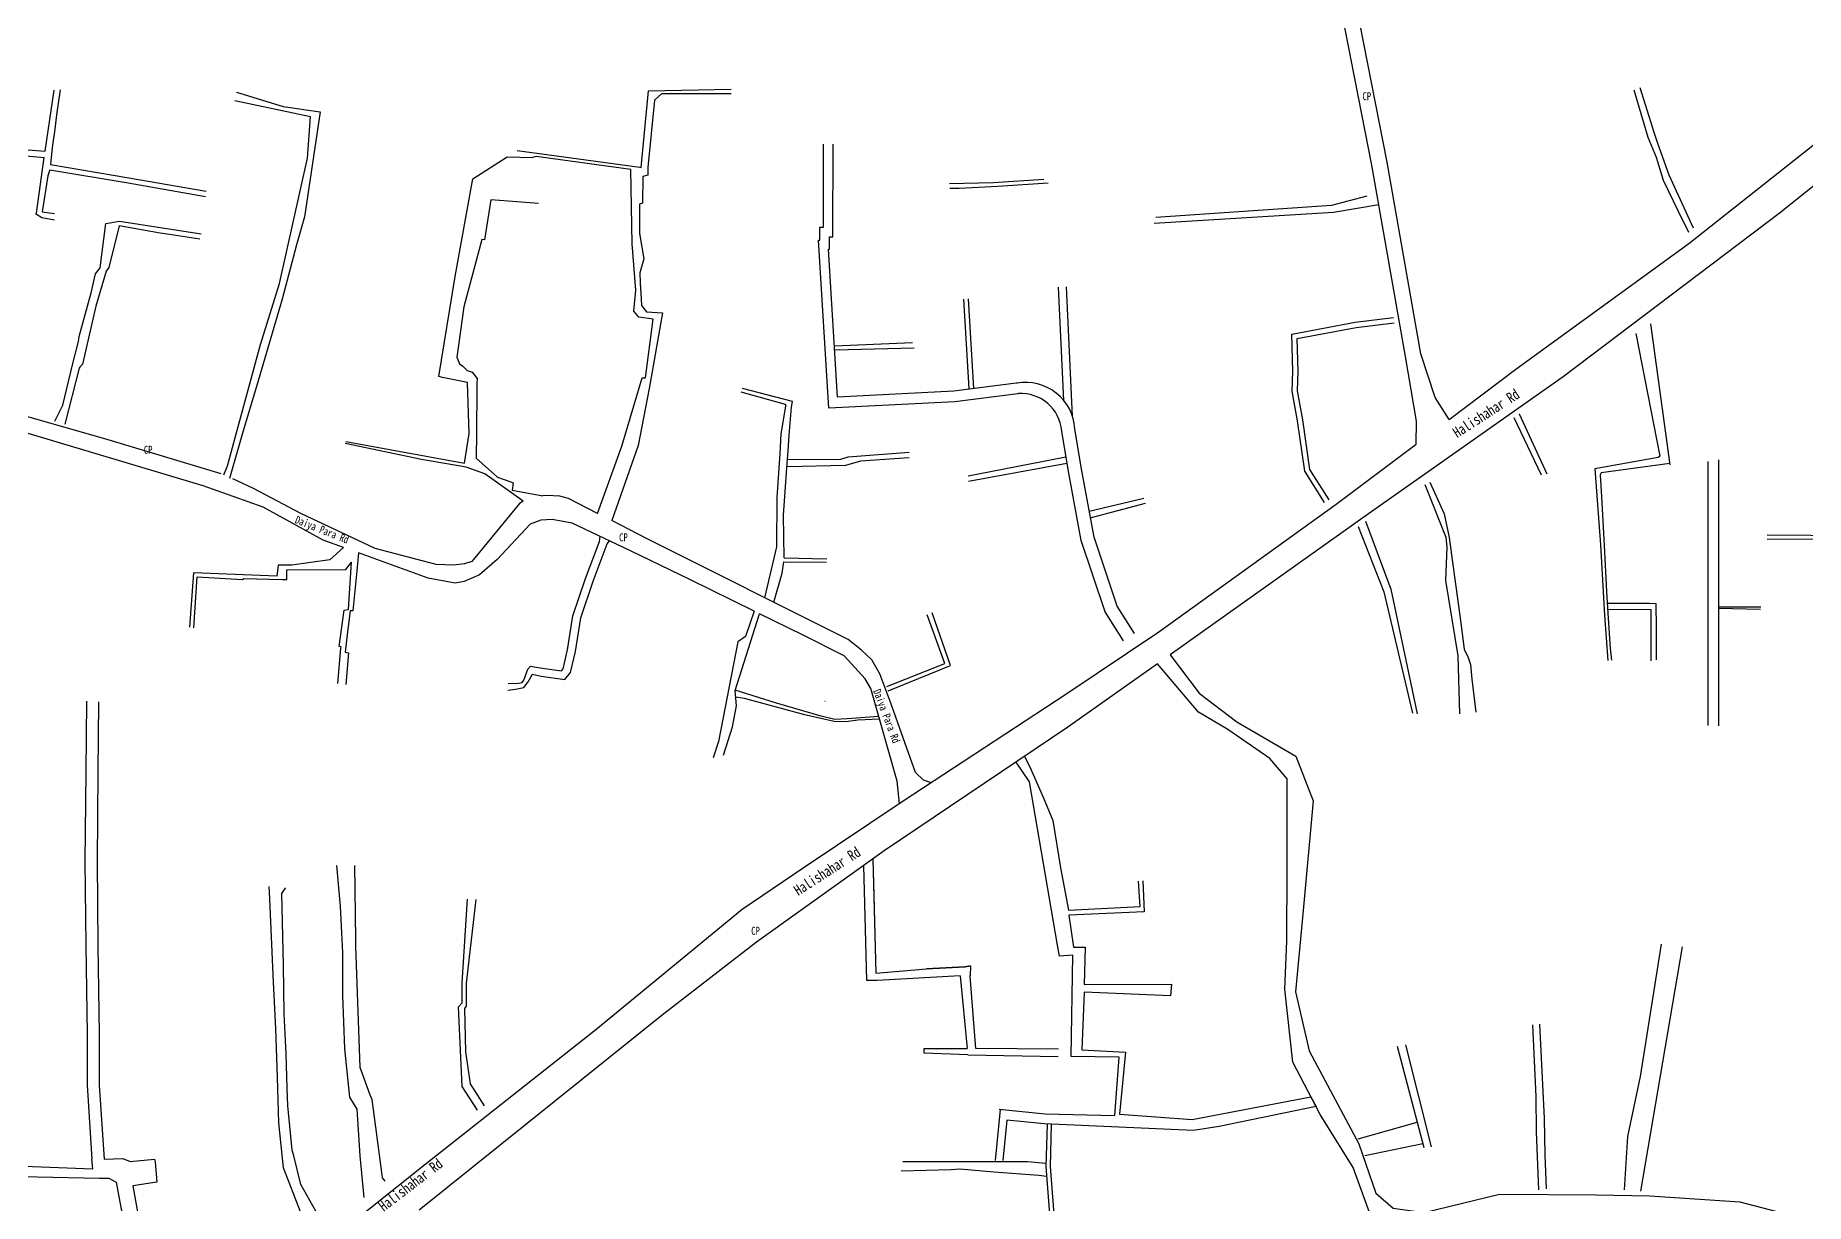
# Model space of a CAD drawing. Header units: metres. Extents: x 375792 to 378704, y 2469502 to 2471712.
# Drawn here: x 376967.1 to 377298.9, y 2469829.7 to 2470048.7 of the extents above; entities that cross this region are included whole.
import ezdxf
from ezdxf.enums import TextEntityAlignment as Align

# ---------------------------------------------------------------- set-up
doc = ezdxf.new("R2010")
doc.units = ezdxf.units.M
doc.header["$MEASUREMENT"] = 0
for name, color, linetype in [('DLSS', 1, 'Continuous'), ('DLSS Existing Road Line', 1, 'Continuous'), ('Prived Road', 1, 'Continuous')]:
    doc.layers.add(name, color=color, linetype=linetype)
doc.styles.add('正等线体', font='')
doc.styles.get('正等线体').set_extended_font_data('SimHei')

msp = doc.modelspace()

# ---------------------------------------------------------------- linework, layer by layer
at = {"layer": 'DLSS', "linetype": 'Continuous', "flags": 128}
msp.add_lwpolyline([(377217.38, 2469827.31, 0.1, 0.1, 0), (377214.07, 2469836.41, 0.1, 0.1, 0), (377207.93, 2469846.37, 0.1, 0.1, 0), (377202.76, 2469856.16, 0.1, 0.1, 0), (377201.28, 2469869.87, 0.1, 0.1, 0), (377201.68, 2469878.95, 0.1, 0.1, 0), (377201.72, 2469892.36, 0.1, 0.1, 0), (377201.74, 2469909.27, 0.1, 0.1, 0), (377198.49, 2469913.11, 0.1, 0.1, 0), (377190.62, 2469918.55, 0.1, 0.1, 0), (377185.12, 2469921.82, 0.1, 0.1, 0), (377177.41, 2469930.86, 0.1, 0.1, 0)], format="xyseb", dxfattribs=at)
msp.add_lwpolyline([(377217.38, 2469827.31, 0.1, 0.1, 0), (377214.07, 2469836.41, 0.1, 0.1, 0), (377207.93, 2469846.37, 0.1, 0.1, 0), (377202.76, 2469856.16, 0.1, 0.1, 0), (377201.28, 2469869.87, 0.1, 0.1, 0), (377201.68, 2469878.95, 0.1, 0.1, 0), (377201.72, 2469892.36, 0.1, 0.1, 0), (377201.74, 2469909.27, 0.1, 0.1, 0), (377198.49, 2469913.11, 0.1, 0.1, 0), (377190.62, 2469918.55, 0.1, 0.1, 0), (377185.12, 2469921.82, 0.1, 0.1, 0), (377177.41, 2469930.86, 0.1, 0.1, 0)], format="xyseb", dxfattribs=at)
at = {"layer": 'DLSS Existing Road Line', "linetype": 'Continuous'}
for p, q in [((377269.92, 2469937.61, 7.08), (377269.88, 2469931.4)), ((377270.92, 2469937.58), (377270.92, 2469931.62, 23.03))]:
    msp.add_line(p, q, dxfattribs=at)
at = {"layer": 'DLSS Existing Road Line', "linetype": 'Continuous', "flags": 128}
for points, elevation in [([(377232.09, 2469976.68), (377229.47, 2469980.79), (377226.8, 2469988.95), (377220.48, 2470024.89), (377215.42, 2470050.63), (377212.2, 2470073.37), (377212.06, 2470075.83), (377213.02, 2470081.43), (377215.24, 2470091.21), (377217.59, 2470104.64), (377218.07, 2470145.82), (377218.29, 2470152.07)], 6.09), ([(377232.09, 2469976.68), (377244.61, 2469986.08), (377277.05, 2470009.67), (377305.16, 2470031.88), (377325.53, 2470047.74), (377341.83, 2470059.04), (377353.76, 2470067.29), (377370.63, 2470078.19), (377378.4, 2470083.23), (377390.77, 2470088.62), (377404.61, 2470095.14), (377412.22, 2470098.61), (377418.24, 2470101.38), (377425.46, 2470103.81), (377432.25, 2470105.71), (377439.79, 2470107.55), (377448.14, 2470108.91), (377466.26, 2470111.39), (377489.38, 2470114.93), (377504.49, 2470116.83)], 6.09), ([(377225.91, 2469972.05), (377225.94, 2469976.34), (377223.9, 2469988.45), (377217.59, 2470024.35), (377212.52, 2470050.14), (377211.56, 2470056.91)], 5.03), ([(377057.4, 2470027.09), (377080.38, 2470023.96), (377080.6, 2470023.93), (377082.02, 2470038.28), (377097.47, 2470038.61)], 5.16), ([(376968.9, 2470026.99), (376970.59, 2470038.42)], 11.46), ([(376971.71, 2470038.48), (376970.98, 2470033.79), (376970.68, 2470031.12), (376970.2, 2470027.65), (376969.9, 2470024.47)], 7.08), ([(377002.37, 2469966.27), (377003.08, 2469967.95), (377009.27, 2469990.74), (377012.79, 2470002.13), (377018.08, 2470025.65), (377018.65, 2470033.43), (377004.43, 2470036.4)], 5.16), ([(377004.78, 2470038.06), (377013.52, 2470035.32), (377020.46, 2470034.33), (377017.51, 2470014.66), (377016.03, 2470009.39), (377013.29, 2469999.23), (377008.49, 2469982.86), (377005.98, 2469974.56), (377003.46, 2469965.63)], 5.16), ([(377097.47, 2470037.74), (377084.4, 2470037.75), (377083.12, 2470036.51), (377081.84, 2470023.9), (377081.87, 2470022.47), (377080.96, 2470022.24), (377080.88, 2470017.22), (377080.28, 2470017.06), (377080.3, 2470011.54), (377081.1, 2470006.8), (377080.36, 2470004.13), (377080.4, 2470002.26), (377080.61, 2469999.25), (377080.67, 2469998.05), (377081.62, 2469996.84), (377084.6, 2469996.69), (377082.12, 2469982.47), (377080.06, 2469971.8), (377075.09, 2469957.7)], 5.16), ([(376932.88, 2470025.09), (376949.35, 2470025.17), (376949.51, 2470027.46), (376950.31, 2470027.38), (376968.74, 2470025.77)], 11.46), ([(376932.98, 2470026.07), (376948.42, 2470026.17), (376948.58, 2470028.55), (376950.4, 2470028.38), (376968.9, 2470026.99)], 11.46), ([(376970.61, 2470014.06), (376968.24, 2470014.46), (376967.09, 2470015.22), (376967.28, 2470015.37), (376968.67, 2470025.78)], 7.08), ([(377025.26, 2469972.56), (377047.51, 2469968.49), (377048.38, 2469974.02), (377048.09, 2469983.63), (377043.4, 2469984.53), (377042.67, 2469984.72), (377045.74, 2470003.45), (377049.06, 2470021.76), (377055.5, 2470025.9), (377060.22, 2470025.78)], 7.08), ([(377072.43, 2469959.07), (377077.02, 2469971.64), (377080.81, 2469984.48), (377081.42, 2469984.48), (377082.89, 2469995.5), (377080.18, 2469995.84), (377079.27, 2469996.98), (377079.63, 2470000.9), (377078.95, 2470009.61), (377078.67, 2470023.53), (377060.94, 2470025.95), (377060.22, 2470025.78)], 5.16), ([(376969.74, 2470023.48), (376969.37, 2470022.37), (376968.31, 2470015.6), (376970.64, 2470015.29)], 7.08), ([(376969.74, 2470023.48), (376984.43, 2470021.01), (376998.92, 2470018.48)], 7.08), ([(376969.9, 2470024.47), (376984.59, 2470021.99), (376999.09, 2470019.47)], 7.08), ([(377061.38, 2470017.16), (377052.44, 2470017.84), (377051.23, 2470010.33), (377050.73, 2470010.41), (377047.38, 2469997.78), (377046.05, 2469988.32), (377046.54, 2469987.11), (377047.17, 2469986.69), (377048.02, 2469985.83), (377048.95, 2469985.51), (377049.39, 2469984.98), (377049.9, 2469984.37), (377049.84, 2469983.46), (377049.84, 2469982.6), (377049.75, 2469974.13), (377049.66, 2469969.4), (377053.68, 2469965.87), (377056.19, 2469964.97), (377056.61, 2469964.82), (377056.44, 2469963.42), (377062.18, 2469962.35)], 7.08), ([(376970.68, 2469976.32), (376972.2, 2469979.32), (376974.09, 2469987.19), (376975.13, 2469991.29), (376975.28, 2469992.24), (376976.33, 2469996.11), (376977.51, 2470000.43), (376978.35, 2470003.95), (376979.19, 2470005.12), (376980.25, 2470013.43), (376982.85, 2470013.87), (376998.13, 2470011.47)], 4.4), ([(376997.88, 2470010.47), (376992.19, 2470011.32), (376990.45, 2470011.62), (376982.75, 2470012.99), (376980.84, 2470005.19), (376980.33, 2470004.49), (376978.37, 2469997.94), (376975.9, 2469987.03), (376975.4, 2469986.48), (376975.23, 2469986.3), (376972.57, 2469975.81)], 7.08), ([(377267.11, 2469992.78), (377271.57, 2469969.81), (377271.27, 2469969.54), (377259.39, 2469967.39), (377260.49, 2469953.19), (377261.23, 2469939.99), (377261.81, 2469931.5)], 7.08), ([(377269.81, 2469994.6), (377273.48, 2469968.15)], 7.08), ([(377001.91, 2469966.5), (376980.1, 2469973.04), (376954.38, 2469980.34), (376934.03, 2469983.66)], 5.16), ([(377244.23, 2469977.05), (377249.33, 2469966.29)], 7.08), ([(377245.19, 2469977.71), (377250.43, 2469966.46)], 7.08), ([(377024.79, 2469952.69), (377021.03, 2469954.06), (377009.76, 2469960.24), (376998.5, 2469964.22), (376964.45, 2469974.44)], 5.22), ([(376826.91, 2469669.94), (376832.22, 2469681.71), (376837.22, 2469691.02), (376840.28, 2469694.62), (376844.83, 2469699.24), (376850.4, 2469703.08), (376865.36, 2469712.22), (376885.1, 2469721.53), (376901.85, 2469728.46), (376916.04, 2469733.49), (376922.12, 2469736.27), (376931.28, 2469743.91), (376954.09, 2469764.99), (376981.84, 2469790.06), (377013.53, 2469815.79), (377040.05, 2469836.99), (377072.13, 2469862.28), (377099.56, 2469884.88), (377111.15, 2469892.75), (377129.75, 2469905.18), (377160.21, 2469925.14), (377177.66, 2469936.87), (377210.91, 2469960.79), (377225.91, 2469972.05)], 6.13), ([(377058.52, 2469961.36), (377051.32, 2469966.47), (377047.78, 2469967.74), (377039.45, 2469969.19), (377025.15, 2469972.15)], 7.08), ([(377282.58, 2469969.1), (377282.58, 2469919.23)], 17), ([(377273.44, 2469968.41), (377260.62, 2469966.67), (377260.39, 2469966.28), (377260.64, 2469962.18), (377261.15, 2469953.04), (377261.56, 2469944.42), (377261.81, 2469940.38), (377262.28, 2469933.74), (377262.52, 2469931.52)], 7.08), ([(377280.61, 2469968.8), (377280.61, 2469919.3)], 17), ([(377058.52, 2469961.36), (377057.82, 2469960.92), (377048.89, 2469950.06), (377047.51, 2469949.61), (377045.43, 2469949.37), (377042.17, 2469949.5), (377030.76, 2469952.49), (377016.81, 2469959.04), (377007.96, 2469963.7), (377004.05, 2469965.51)], 5.16), ([(377072.43, 2469959.07), (377066.98, 2469961.86), (377065.36, 2469962.32), (377062.95, 2469962.43), (377062.18, 2469962.35)], 5.16), ([(377234.08, 2469921.51), (377233.76, 2469932.35), (377231.48, 2469946.46), (377231.69, 2469952.74), (377231.54, 2469954.53), (377227.62, 2469964.41)], 7.08), ([(377228.44, 2469964.91), (377231.15, 2469958.97), (377232.12, 2469954.53), (377232.86, 2469949), (377234.08, 2469939.93), (377234.91, 2469933.63), (377235.65, 2469932.04), (377236.07, 2469930.71), (377236.33, 2469927.95), (377237.1, 2469921.79)], 7.08), ([(377101.82, 2469940.71), (377089.88, 2469946.58), (377078.6, 2469952.07), (377067.69, 2469957.24), (377063.95, 2469957.94), (377061.78, 2469957.82), (377059.82, 2469957.05), (377053.64, 2469950.4), (377050.33, 2469947.55), (377047.43, 2469946.3), (377045.75, 2469945.96), (377040.67, 2469946.89), (377027.65, 2469951.64)], 5.22), ([(377134.86, 2469908.61), (377133.55, 2469909.03), (377132.05, 2469910.48), (377127.41, 2469923.48), (377125.39, 2469928.95), (377123.89, 2469931.63), (377121.95, 2469933.43), (377119.43, 2469935.4), (377081.6, 2469954.36), (377075.09, 2469957.7)], 5.16), ([(377024.79, 2469952.69), (377022.23, 2469950.37), (377015.14, 2469949.33), (377012.57, 2469949.33), (377012.31, 2469947.27), (376996.67, 2469947.91), (376995.93, 2469937.75)], 5.22), ([(377308.04, 2469954.85), (377291.71, 2469954.97)], 7.08), ([(377317.81, 2469952.86), (377317.82, 2469953.25), (377317.71, 2469953.66), (377317.67, 2469954.21), (377309.63, 2469954.21), (377307.8, 2469954.25), (377291.71, 2469954.17)], 7.08), ([(376996.77, 2469937.61), (376997.37, 2469947.15), (377005.85, 2469946.68), (377006.14, 2469946.84), (377013.41, 2469946.64), (377014.17, 2469946.64), (377014.21, 2469948.5), (377025.28, 2469948.52), (377026.33, 2469949.93)], 5.22), ([(377023.74, 2469927.17), (377024.33, 2469933.78), (377024.38, 2469934.03), (377023.98, 2469934.08), (377024.91, 2469940.92), (377025.78, 2469941.07), (377026.33, 2469949.93)], 7.08), ([(377027.65, 2469951.64), (377027.65, 2469951.64), (377027.29, 2469948.26), (377026.57, 2469940.82), (377026.06, 2469940.82), (377025.58, 2469936.86), (377025.11, 2469933.02), (377025.73, 2469932.92), (377025.23, 2469927.01)], 7.08), ([(377101.82, 2469940.71), (377100.2, 2469935.96), (377098.73, 2469934.96), (377095.1, 2469916.32), (377094.13, 2469913.21)], 5.22), ([(377096.07, 2469913.71), (377097.75, 2469919.07), (377098.51, 2469922.98), (377098.25, 2469925.83), (377102.78, 2469940.24)], 5.22), ([(377129.03, 2469904.65), (377128.62, 2469908.86), (377123.66, 2469926.23), (377122.59, 2469928.05), (377118.7, 2469932.34), (377110.97, 2469936.21), (377102.78, 2469940.24)], 5.22), ([(377261.7, 2469942.25), (377269.64, 2469942.2), (377270.83, 2469942.18), (377270.92, 2469937.58)], 23.03), ([(377261.77, 2469941.11), (377269.93, 2469941.06), (377269.92, 2469937.61)], 7.08), ([(377282.58, 2469941.55), (377290.52, 2469941.53)], 17), ([(377282.59, 2469941.26), (377290.47, 2469941.1)], 7.08), ([(376976.62, 2469923.83), (376976.48, 2469910.56), (376976.34, 2469893.82), (376976.5, 2469878.03), (376976.74, 2469861.44), (376976.73, 2469851.88), (376977.63, 2469837.98)], 7.08), ([(376978.9, 2469923.76), (376978.77, 2469910.56), (376978.63, 2469893.82), (376978.79, 2469878.03), (376979.03, 2469861.43), (376979.02, 2469851.87), (376979.92, 2469837.98), (376983.45, 2469838.14), (376984.79, 2469837.54), (376989.41, 2469837.98), (376989.48, 2469837.48), (376989.83, 2469833.66), (376985.34, 2469833.02)], 7.08), ([(377264.97, 2469832.26), (377265.61, 2469842.25), (377267.97, 2469853.51), (377271.93, 2469878.27)], 7.08), ([(377275.75, 2469877.8), (377267.94, 2469832.01)], 7.08), ([(377248.88, 2469832.22), (377248.48, 2469843.14), (377248.39, 2469849.74), (377247.78, 2469863.18)], 7.08), ([(377249.03, 2469863.3), (377249.93, 2469845.62), (377250.06, 2469838.73), (377250.27, 2469832.43)], 7.08), ([(377228.79, 2469840.3), (377223.97, 2469859.4)], 7.08), ([(377227.38, 2469840.12), (377222.38, 2469859.13)], 16.67), ([(377147.89, 2469847.32), (377146.99, 2469837.71)], 7.08), ([(377149.2, 2469845.29), (377148.42, 2469837.72)], 7.08), ([(377215.01, 2469841.78), (377226.12, 2469844.9)], 7.08), ([(377129.36, 2469835.81), (377138.73, 2469836.05), (377140.38, 2469836.18), (377146.72, 2469835.63), (377155.18, 2469835.01), (377156.63, 2469834.81)], 30.18), ([(377129.66, 2469837.56), (377153.05, 2469837.55), (377156.5, 2469837.22)], 7.08), ([(376985.34, 2469833.02), (376987.97, 2469818.33), (376989.17, 2469811.22), (376989.75, 2469808.29), (376991.91, 2469804.17), (376994.47, 2469800.32)], 7.08)]:
    msp.add_lwpolyline(points, dxfattribs=dict(at, elevation=elevation))
for points in [[(377318.28, 2470034.75), (377293.94, 2470015.29), (377253.49, 2469984.64), (377216.98, 2469958.98), (377179.81, 2469932.57)], [(377318.28, 2470034.75), (377293.94, 2470015.29), (377253.49, 2469984.64), (377216.98, 2469958.98), (377179.81, 2469932.57)], [(377171.03, 2469935.19), (377167.58, 2469940.58), (377163.11, 2469953.99), (377160.64, 2469967.27), (377159.45, 2469974.5)], [(377173.13, 2469936.54), (377169.85, 2469941.66), (377165.54, 2469954.62), (377163.1, 2469967.7), (377161.92, 2469974.91)], [(377055.65, 2469925.89), (377057.09, 2469926.13), (377058.63, 2469926.43), (377059.45, 2469927.48), (377060.26, 2469928.94), (377061.86, 2469928.54), (377066.31, 2469927.93), (377067.37, 2469929.2), (377068.32, 2469933.17), (377069.28, 2469939.48), (377071.62, 2469946.36), (377074.27, 2469953.38), (377074.67, 2469953.92)], [(377055.67, 2469927.17), (377057.62, 2469927.22), (377058.32, 2469927.33), (377058.64, 2469927.77), (377059.38, 2469929.84), (377059.86, 2469930.41), (377062.09, 2469930.04), (377065.68, 2469929.55), (377065.98, 2469929.9), (377066.83, 2469933.46), (377067.8, 2469939.84), (377070.2, 2469946.88), (377072.79, 2469953.76), (377072.94, 2469954.78)], [(377179.81, 2469932.57), (377185.23, 2469925.33), (377192.3, 2469919.97), (377203.35, 2469913.55), (377206.58, 2469905.14), (377204.71, 2469884.62), (377203.28, 2469869.38), (377205.83, 2469858.31), (377215.17, 2469840.85), (377218.32, 2469831.63), (377221.59, 2469828.8), (377227.43, 2469828.02), (377241.56, 2469831.41), (377259.56, 2469831.31), (377269.69, 2469831.09), (377286.61, 2469830.01), (377296.4, 2469827.4), (377301.29, 2469825.89)], [(377177.41, 2469930.86), (377160.63, 2469918.95), (377126.15, 2469895.78), (377102.23, 2469878.65), (377084.56, 2469864.99), (377039.03, 2469828.41)], [(377177.41, 2469930.86), (377160.63, 2469918.95), (377126.15, 2469895.78), (377102.23, 2469878.65), (377084.56, 2469864.99), (377039.03, 2469828.41)], [(377217.38, 2469827.31), (377214.07, 2469836.41), (377207.93, 2469846.37), (377202.76, 2469856.16), (377201.28, 2469869.87), (377201.68, 2469878.95), (377201.72, 2469892.36), (377201.74, 2469909.27), (377198.49, 2469913.11), (377190.62, 2469918.55), (377185.12, 2469921.82), (377177.41, 2469930.86)], [(377217.38, 2469827.31), (377214.07, 2469836.41), (377207.93, 2469846.37), (377202.76, 2469856.16), (377201.28, 2469869.87), (377201.68, 2469878.95), (377201.72, 2469892.36), (377201.74, 2469909.27), (377198.49, 2469913.11), (377190.62, 2469918.55), (377185.12, 2469921.82), (377177.41, 2469930.86)], [(377147.75, 2469847.34), (377156.35, 2469846.5), (377169.43, 2469846.18), (377170.22, 2469857.12), (377161.2, 2469857.25), (377161.52, 2469876.22), (377159.07, 2469876.07), (377158.66, 2469878.11), (377153.42, 2469908.76), (377150.95, 2469912.44)], [(377147.75, 2469847.34), (377156.35, 2469846.5), (377169.43, 2469846.18), (377170.22, 2469857.12), (377161.2, 2469857.25), (377161.52, 2469876.22), (377159.07, 2469876.07), (377158.66, 2469878.11), (377153.42, 2469908.76), (377150.95, 2469912.44)], [(377152.5, 2469913.48), (377153.4, 2469911.66), (377155.98, 2469905.88), (377157.77, 2469901.48), (377159.23, 2469892.59), (377160.75, 2469884.68), (377174.14, 2469885.38), (377173.85, 2469890.12)], [(377028.66, 2469830.83), (377027.93, 2469838.62), (377027.35, 2469847.38), (377025.99, 2469849.62), (377025.07, 2469858.68), (377024.71, 2469868.67), (377024.68, 2469876.66), (377024.26, 2469885.41), (377023.57, 2469893.05)], [(377026.88, 2469893.07), (377027.04, 2469879.24), (377027.07, 2469877.85), (377027.89, 2469855.22), (377029.67, 2469850.24), (377030.15, 2469849.17), (377031.92, 2469835.47), (377032.08, 2469834.51), (377032.59, 2469833.85)], [(377140.42, 2469872.35), (377124.83, 2469871.48), (377122.9, 2469871.5), (377122.34, 2469893.05)], [(377140.42, 2469872.35), (377124.83, 2469871.48), (377122.9, 2469871.5), (377122.34, 2469893.05)], [(377124.02, 2469894.25), (377124.16, 2469889.73), (377124.62, 2469872.85), (377134.08, 2469873.69)], [(377124.02, 2469894.25), (377124.62, 2469872.85), (377134.09, 2469873.69), (377141.35, 2469874.05), (377142.37, 2469874.22), (377142.3, 2469872.37)], [(377124.02, 2469894.25), (377124.16, 2469889.73), (377124.62, 2469872.85), (377134.08, 2469873.69)], [(377124.02, 2469894.25), (377124.62, 2469872.85), (377134.09, 2469873.69), (377141.35, 2469874.05), (377142.37, 2469874.22), (377142.3, 2469872.37)], [(376957.26, 2469891.31), (376957.11, 2469885.45), (376955.75, 2469872.53), (376956.3, 2469861.09), (376956.81, 2469859.92), (376957.67, 2469847.58), (376958.94, 2469838.35), (376959.63, 2469835.51), (376960.3, 2469834.77), (376967.41, 2469834.68)], [(376960.18, 2469891.46), (376960.37, 2469882.21), (376959.87, 2469863.79), (376958.98, 2469861.09), (376958.23, 2469859.4), (376961.7, 2469836.77), (376977.8, 2469836.16), (376977.63, 2469837.98)], [(377174.66, 2469890.17), (377174.94, 2469884.35), (377160.77, 2469883.74), (377161.67, 2469877.71), (377163.83, 2469877.71), (377163.66, 2469870.71), (377180.03, 2469870.79), (377179.86, 2469868.61), (377163.68, 2469869.28), (377163.24, 2469858.47), (377171.43, 2469858.08), (377170.3, 2469846.42), (377183.92, 2469845.45), (377206.19, 2469849.66), (377207.16, 2469847.84), (377188.97, 2469844.13), (377184.15, 2469843.36), (377156.16, 2469844.61), (377149.2, 2469845.29)], [(377019.31, 2469823.75), (377016.75, 2469828.11), (377013.56, 2469836.38), (377012.68, 2469844.78), (377012.47, 2469853.28), (377012.1, 2469862.51), (377011.72, 2469871.19), (377011.07, 2469885.39), (377010.92, 2469888.05), (377010.89, 2469889.1)], [(377021.31, 2469825.27), (377016.79, 2469833.24), (377015.52, 2469838.6), (377015.21, 2469839.69), (377014.51, 2469846.76), (377014.4, 2469847.97), (377014.23, 2469851.28), (377014.06, 2469857.72), (377013.67, 2469865.25), (377013.56, 2469874.37), (377013.27, 2469887.81), (377013.74, 2469888.54), (377014.02, 2469888.87)], [(377142.37, 2469874.22), (377141.38, 2469874.06), (377134.08, 2469873.69)], [(377142.37, 2469874.22), (377141.38, 2469874.06), (377134.08, 2469873.69)], [(377140.42, 2469872.35), (377141.76, 2469858.76)], [(377158.87, 2469858.62), (377143.37, 2469858.72), (377142.3, 2469872.29), (377142.29, 2469872.45)], [(377141.88, 2469857.58), (377133.65, 2469857.89), (377133.67, 2469858.76), (377141.76, 2469858.76)], [(377141.88, 2469857.58), (377158.81, 2469857.26)], [(377216.28, 2469838.67), (377227.17, 2469840.9)], [(376967.41, 2469834.68), (376979.06, 2469834.45), (376980.83, 2469834.45), (376982.21, 2469833.69), (376985.17, 2469817.51), (376987.65, 2469806.71), (376991.92, 2469798.36)]]:
    msp.add_lwpolyline(points, dxfattribs=at)
for points in [[(377151.34, 2469981.51, 0.004313), (377151.21, 2469981.49), (377139.41, 2469979.99), (377115.77, 2469978.77), (377113.84, 2470010.3), (377114.1, 2470010.31), (377114.1, 2470012.7), (377114.77, 2470012.7), (377114.83, 2470028.3)], [(377151.08, 2469983.49, 0.003744), (377150.94, 2469983.47), (377139.23, 2469981.99), (377117.44, 2469980.86), (377115.75, 2470008.61), (377115.9, 2470008.62), (377115.9, 2470010.9), (377116.57, 2470010.9), (377116.63, 2470028.29)], [(377161.92, 2469974.91, 0.449792), (377151.06, 2469983.46, 0.420679)], [(377159.45, 2469974.5, 0.412343), (377151.34, 2469981.51, 0.420679)]]:
    msp.add_lwpolyline(points, format="xyb", dxfattribs=at)
at = {"layer": 'Prived Road'}
for p, q in [((377142.1, 2469982.41), (377141.08, 2469999.23, 7.08)), ((377143, 2469982.46), (377141.98, 2469999.28, 7.08)), ((377159.83, 2469980.25, 0.99), (377158.84, 2470001.46, 7.08)), ((377161.47, 2469977.28, 0.12), (377160.34, 2470001.54, 7.08)), ((377116.86, 2469990.48), (377131.47, 2469991.13)), ((377116.9, 2469989.7), (377131.81, 2469990.1)), ((377160.25, 2469969.62), (377141.89, 2469966.02)), ((377141.96, 2469965.13), (377160.44, 2469968.49)), ((377164.59, 2469959.49), (377174.88, 2469961.94)), ((377164.82, 2469958.23), (377175.17, 2469960.95)), ((377107.35, 2469950, 18.25), (377115.37, 2469949.91)), ((377107.41, 2469950.7, 18.25), (377115.4, 2469950.51)), ((377137.54, 2469930.9, 5.22), (377134.25, 2469940.04)), ((377138.61, 2469930.53, 5.22), (377135.17, 2469940.42)), ((377115.12, 2469923.78), (377115.05, 2469923.8, 7.08))]:
    msp.add_line(p, q, dxfattribs=at)
for points in [[(377277.92, 2470012.53), (377273.34, 2470022.49), (377271.24, 2470028.41), (377270.59, 2470030.26), (377267.9, 2470038.84)], [(377266.71, 2470038.5), (377269.31, 2470029.62), (377270.91, 2470025.82), (377272.24, 2470021.56), (377275.01, 2470015.73), (377276.98, 2470011.78)], [(377138.41, 2470020.91), (377146.65, 2470021.11), (377156.1, 2470021.73)], [(377138.46, 2470020.02), (377140.23, 2470020.06), (377147.49, 2470020.42), (377156.89, 2470021.03)], [(377216.66, 2470018.55), (377210.05, 2470016.8), (377177.12, 2470014.51)], [(377099.31, 2469981.85), (377107.6, 2469979.51), (377107.73, 2469979.18)], [(377130.87, 2469969.5), (377121.71, 2469968.85), (377118.94, 2469968.06), (377107.97, 2469967.8)], [(377049.91, 2469847.15), (377047.04, 2469851.59), (377046.39, 2469866.54), (377047.05, 2469867.29), (377047.07, 2469871.02), (377048.09, 2469886.76)], [(377051.26, 2469848.01), (377048.62, 2469852.1), (377047.74, 2469858.1), (377047.55, 2469866.26), (377047.85, 2469866.69), (377047.86, 2469870.96), (377049.69, 2469886.66)], [(377156.7, 2469844.57), (377156.49, 2469836.61), (377158.82, 2469806.47)], [(377157.5, 2469844.55), (377157.29, 2469836.63), (377159.62, 2469806.53)]]:
    msp.add_lwpolyline(points, dxfattribs=at)
for points, elevation in [([(377218.9, 2470016.9), (377210.39, 2470015.5), (377176.81, 2470013.44)], 5.03), ([(377208.72, 2469961.09), (377205.05, 2469966.95), (377203.64, 2469976.42), (377202.68, 2469981.96), (377202.77, 2469985.68), (377202.58, 2469992.64), (377214.5, 2469994.92), (377221.65, 2469995.77)], 20.25), ([(377209.57, 2469961.62), (377206, 2469967.3), (377204.63, 2469976.58), (377203.69, 2469982.03), (377203.77, 2469985.69), (377203.6, 2469991.82), (377214.65, 2469993.93), (377221.77, 2469994.78)], 20.25), ([(377107.95, 2469967.59), (377108.2, 2469970.76), (377108.38, 2469973.72), (377108.8, 2469979), (377108.96, 2469980.02), (377099.63, 2469982.45)], 18.25), ([(377103.8, 2469943.23), (377106.05, 2469952.77), (377106.13, 2469962.03), (377106.65, 2469970.28), (377106.84, 2469973.96), (377107.73, 2469979.18)], 5.16), ([(377108.08, 2469969.17), (377118.05, 2469969.21), (377119.43, 2469969.69), (377130.84, 2469970.52)], 18.25), ([(377107.41, 2469950.7), (377107.31, 2469958.75), (377107.95, 2469967.59)], 18.25), ([(377215.02, 2469956.58), (377219.83, 2469944.34), (377225.24, 2469921.6)], 3.62), ([(377216.44, 2469957.62), (377221.14, 2469944.86), (377226.11, 2469921.5)], 3.62), ([(377105.47, 2469942.4), (377107.04, 2469947.86), (377107.35, 2469950)], 18.25), ([(377126.66, 2469926.62), (377137.54, 2469930.9)], 5.22), ([(377126.9, 2469925.8), (377138.61, 2469930.53)], 5.22), ([(377125.15, 2469921), (377119.21, 2469920.56), (377116.92, 2469920.44), (377114.38, 2469921.06), (377106.01, 2469923.51), (377098.27, 2469925.9)], 5.22), ([(377098.36, 2469924.66), (377099.94, 2469924.42), (377110.97, 2469921.4), (377116.8, 2469920.08), (377119, 2469920.07), (377121.24, 2469920.34), (377125.29, 2469920.53)], 5.22)]:
    msp.add_lwpolyline(points, dxfattribs=dict(at, elevation=elevation))

# ---------------------------------------------------------------- texts
at = {"layer": 'DLSS Existing Road Line', "linetype": 'Continuous', "style": '正等线体', "width": 0.8}
for p in [(377216.66, 2470037.28), (376988.19, 2469970.98), (377077.3, 2469954.57), (377102.06, 2469880.8)]:
    msp.add_text('CP', height=1.5, dxfattribs=at).set_placement(p, align=Align.MIDDLE)
for s, height, rotation, p in [('Halishahar Rd', 2, 32.903, (377238.98, 2469977.87, 11.7)), ('Daiya Para Rd', 1.5, 338.118, (377020.73, 2469955.85, -0.89)), ('Daiya Para Rd', 1.5, 290.6476, (377126.49, 2469921, -0.89)), ('Halishahar Rd', 2, 32.903, (377115.45, 2469892.04, 11.7)), ('Halishahar Rd', 2, 37.3962, (377037.36, 2469833.22, 11.7))]:
    msp.add_text(s, height=height, rotation=rotation, dxfattribs=at).set_placement(p, align=Align.MIDDLE)

doc.saveas('drawing.dxf')
